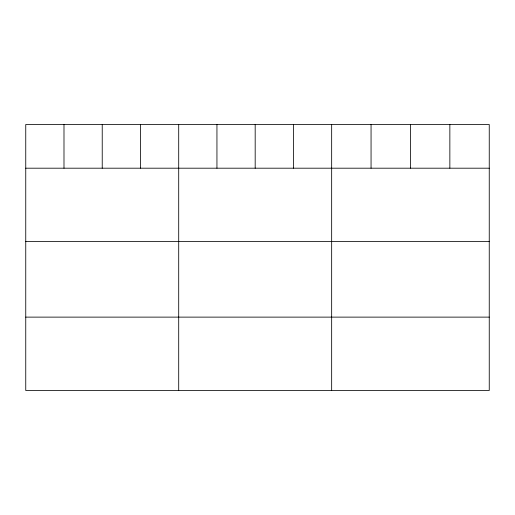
<?xml version="1.0" encoding="UTF-8"?>
<svg xmlns="http://www.w3.org/2000/svg" width="515" height="515" viewBox="0 0 515 515"><rect width="100%" height="100%" fill="white"/><g stroke="black" fill="none" stroke-linecap="round" stroke-linejoin="round"><path stroke-width="0.77" d="M489.25 168.193L489.25 390.486L25.75 390.486L25.75 124.514L489.25 124.514L489.25 168.193L25.75 168.193M25.75 241.548L489.25 241.548M25.75 317.124L489.25 317.124M449.853 124.514L449.853 168.193M410.455 124.514L410.455 168.193M371.058 124.514L371.058 168.193M331.66 124.514L331.66 390.486M293.421 124.514L293.421 168.193M255.183 124.514L255.183 168.193M216.944 124.514L216.944 168.193M178.705 124.514L178.705 390.486M140.466 124.514L140.466 168.193M102.228 124.514L102.228 168.193M63.989 124.514L63.989 168.193"/></g></svg>
